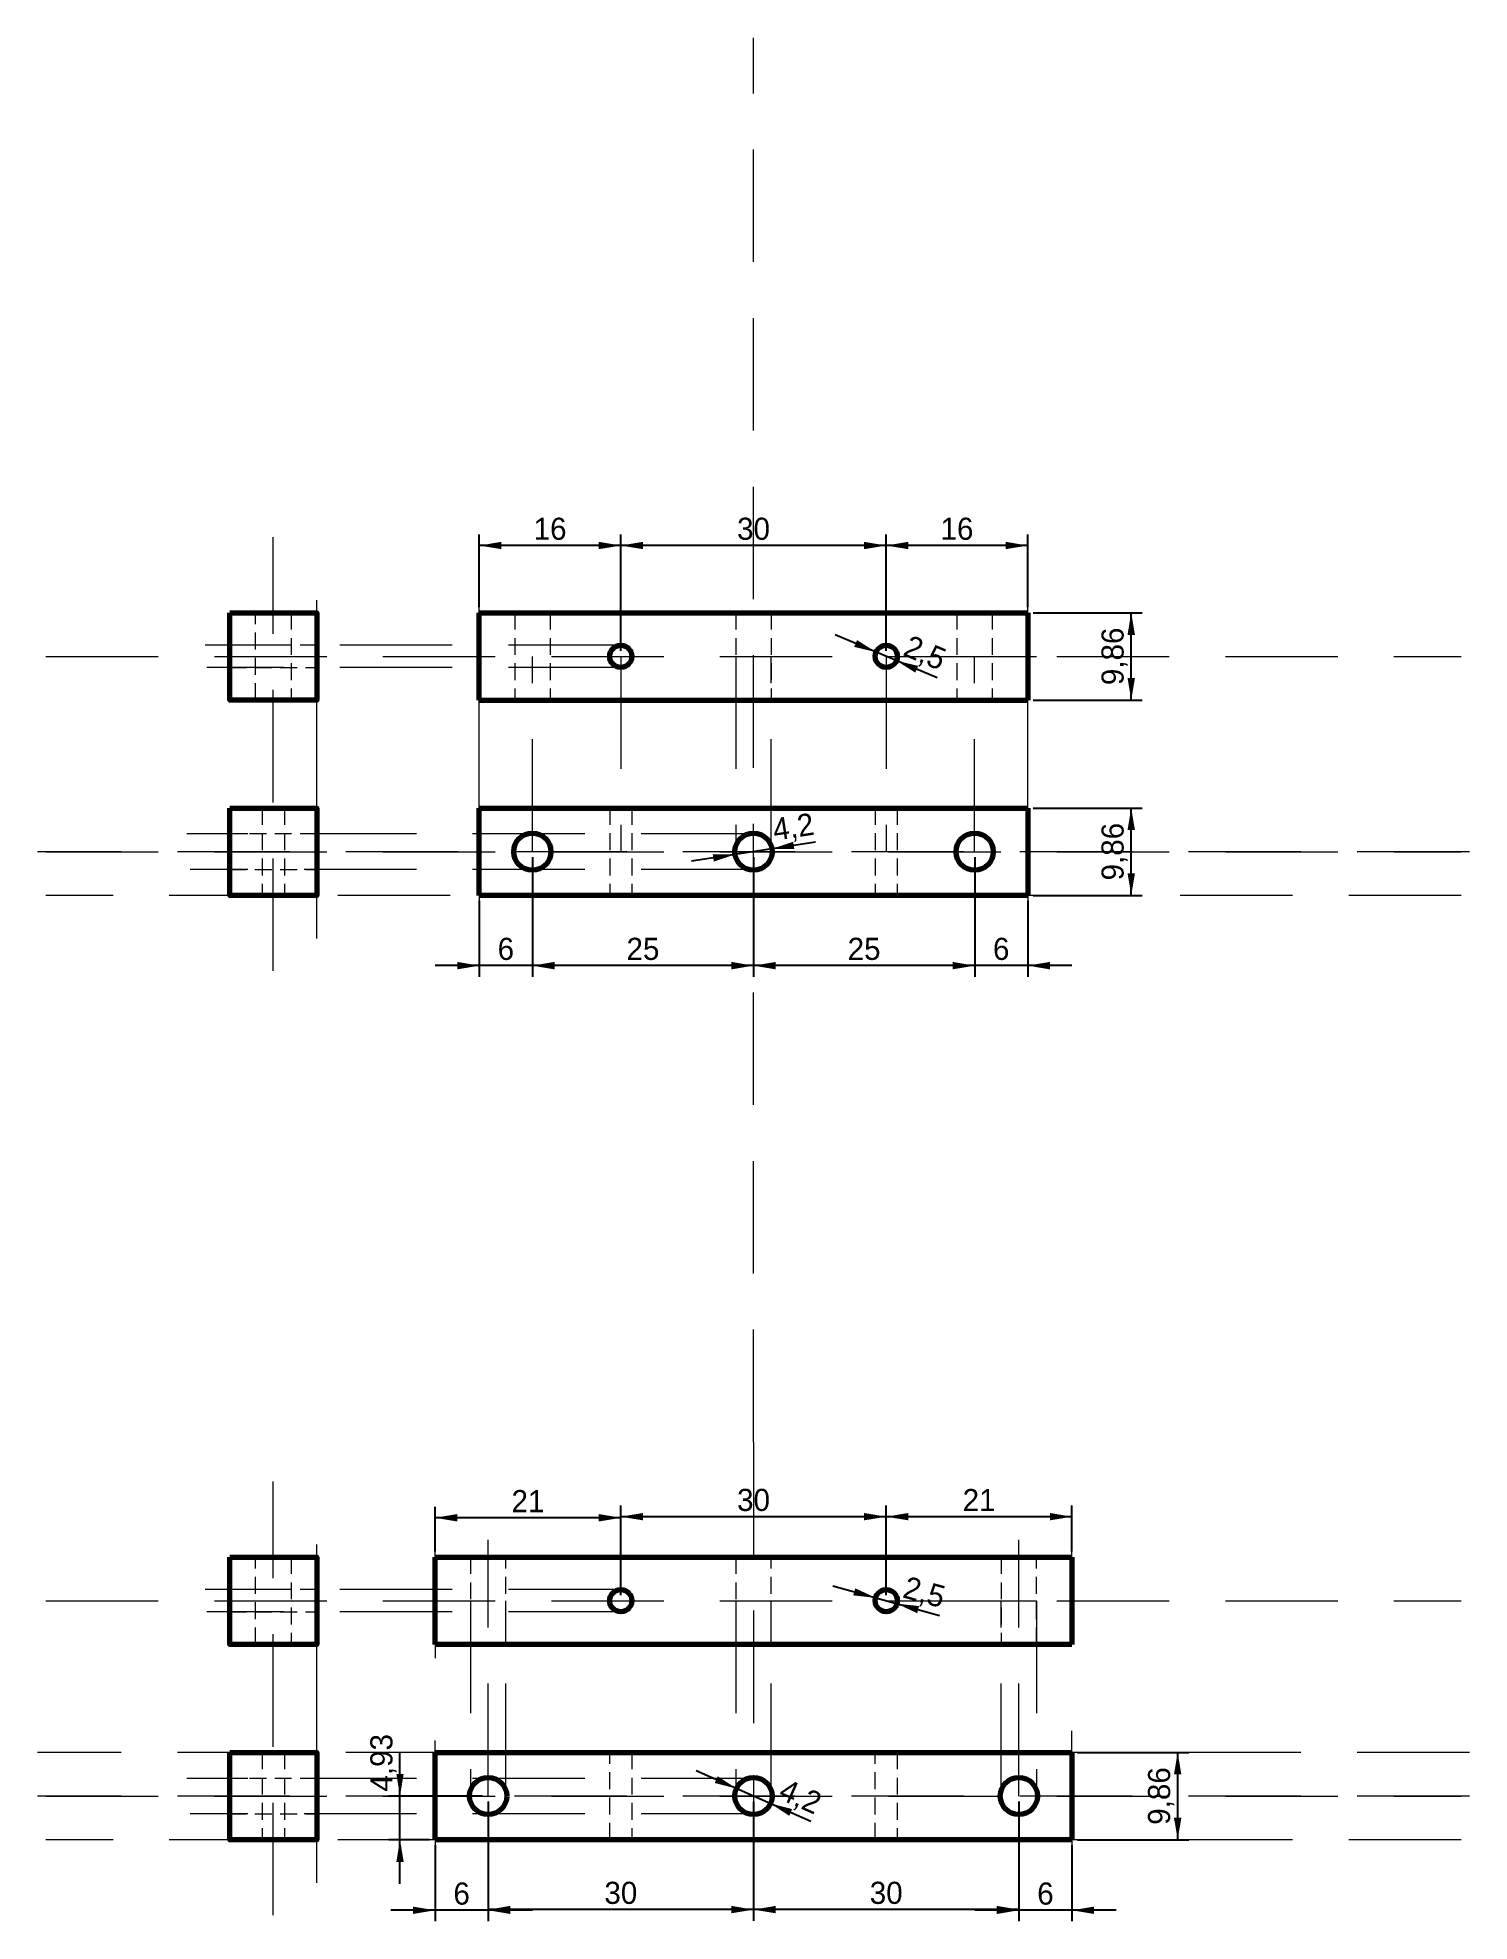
# Model space of a CAD drawing. Header units: millimetres. Extents: x 18 to 180, y 20 to 233.
import ezdxf

# ---------------------------------------------------------------- set-up
doc = ezdxf.new("R2010")
doc.units = ezdxf.units.MM
doc.linetypes.add('DASHED', pattern=[19.05, 12.7, -6.35])
doc.linetypes.add('DASHEDTINY', pattern=[2.8575, 1.905, -0.9525])
doc.layers.get('0').update_dxf_attribs({"linetype": 'CONTINUOUS', "lineweight": 70})
doc.layers.add('builder', color=253, linetype='DASHED', lineweight=13, true_color=0xa0a0a4)
doc.layers.add('hidden_parts', color=4, linetype='DASHEDTINY', lineweight=13)
doc.layers.add('measures', color=6, linetype='CONTINUOUS', lineweight=35)
doc.dimstyles.get("Standard").update_dxf_attribs({"dimtxt": 2.5, "dimasz": 2.5, "dimexe": 1.25, "dimexo": 0.625, "dimtad": 0, "dimtoh": 1, "dimtxsty": 'Standard', "dimcen": 0.09, "dimadec": 0, "dimazin": 0, "dimtfac": 1, "dimtdec": 4, "dimtofl": 0, "dimtmove": 0, "dimatfit": 3, "dimfxl": 1, "dimtolj": 1, "dimtzin": 0, "dimarcsym": 0})

# ---------------------------------------------------------------- blocks, each defined once
blk = doc.blocks.new('*D1')
at = {"layer": 'measures', "color": 0, "linetype": 'ByBlock', "lineweight": -2}
for p, q in [((135.83, 39.52), (148.41, 39.52)), ((147.16, 29.65), (147.16, 39.52)), ((135.83, 29.65), (148.41, 29.65))]:
    blk.add_line(p, q, dxfattribs=at)
for points in [[(147.16, 39.52), (147.58, 37.02), (146.74, 37.02)], [(147.16, 29.65), (146.74, 32.15), (147.58, 32.15)]]:
    blk.add_solid(points, dxfattribs=at)
at = {"layer": 'measures', "color": 0, "linetype": 'CONTINUOUS', "lineweight": -2, "insert": (145.29, 34.59), "char_height": 2.5, "width": 5.9722, "attachment_point": 5, "rotation": 90}
blk.add_mtext('9,86', dxfattribs=at)
blk = doc.blocks.new('*D2')
at = {"layer": 'measures', "color": 0, "linetype": 'ByBlock', "lineweight": -2}
for p, q in [((99.21, 33.96), (99.21, 20.5)), ((129.21, 33.96), (129.21, 20.5)), ((129.21, 21.75), (99.21, 21.75))]:
    blk.add_line(p, q, dxfattribs=at)
for points in [[(99.21, 21.75), (101.71, 22.17), (101.71, 21.34)], [(129.21, 21.75), (126.71, 21.34), (126.71, 22.17)]]:
    blk.add_solid(points, dxfattribs=at)
at = {"layer": 'measures', "color": 0, "linetype": 'CONTINUOUS', "lineweight": -2, "insert": (114.21, 23.63), "char_height": 2.5, "width": 3.0556, "attachment_point": 5}
blk.add_mtext('30', dxfattribs=at)
blk = doc.blocks.new('*D3')
at = {"layer": 'measures', "color": 0, "linetype": 'ByBlock', "lineweight": -2}
for p, q in [((69.21, 33.96), (69.21, 20.5)), ((99.21, 33.96), (99.21, 20.5)), ((99.21, 21.75), (69.21, 21.75))]:
    blk.add_line(p, q, dxfattribs=at)
for points in [[(69.21, 21.75), (71.71, 22.17), (71.71, 21.34)], [(99.21, 21.75), (96.71, 21.34), (96.71, 22.17)]]:
    blk.add_solid(points, dxfattribs=at)
at = {"layer": 'measures', "color": 0, "linetype": 'CONTINUOUS', "lineweight": -2, "insert": (84.21, 23.63), "char_height": 2.5, "width": 3.0556, "attachment_point": 5}
blk.add_mtext('30', dxfattribs=at)
blk = doc.blocks.new('*D4')
at = {"layer": 'measures', "color": 0, "linetype": 'ByBlock', "lineweight": -2}
for p, q in [((129.21, 33.96), (129.21, 20.43)), ((135.21, 29.03), (135.21, 20.43)), ((140.21, 21.68), (124.21, 21.68))]:
    blk.add_line(p, q, dxfattribs=at)
for points in [[(129.21, 21.68), (126.71, 21.26), (126.71, 22.09)], [(135.21, 21.68), (137.71, 22.09), (137.71, 21.26)]]:
    blk.add_solid(points, dxfattribs=at)
at = {"layer": 'measures', "color": 0, "linetype": 'CONTINUOUS', "lineweight": -2, "insert": (132.21, 23.55), "char_height": 2.5, "width": 1.1111, "attachment_point": 5}
blk.add_mtext('6', dxfattribs=at)
blk = doc.blocks.new('*D5')
at = {"layer": 'measures', "color": 0, "linetype": 'ByBlock', "lineweight": -2}
for p, q in [((69.21, 33.96), (69.21, 20.43)), ((63.21, 29.03), (63.21, 20.43)), ((74.21, 21.68), (58.21, 21.68))]:
    blk.add_line(p, q, dxfattribs=at)
for points in [[(63.21, 21.68), (60.71, 21.26), (60.71, 22.09)], [(69.21, 21.68), (71.71, 22.09), (71.71, 21.26)]]:
    blk.add_solid(points, dxfattribs=at)
at = {"layer": 'measures', "color": 0, "linetype": 'CONTINUOUS', "lineweight": -2, "insert": (66.21, 23.55), "char_height": 2.5, "width": 1.1111, "attachment_point": 5}
blk.add_mtext('6', dxfattribs=at)
blk = doc.blocks.new('*D6')
at = {"layer": 'measures', "color": 0, "linetype": 'ByBlock', "lineweight": -2}
for p, q in [((59.24, 24.65), (59.24, 39.59)), ((68.58, 34.59), (57.99, 34.59)), ((62.58, 29.65), (57.99, 29.65))]:
    blk.add_line(p, q, dxfattribs=at)
for points in [[(59.24, 34.59), (58.83, 37.09), (59.66, 37.09)], [(59.24, 29.65), (59.66, 27.15), (58.83, 27.15)]]:
    blk.add_solid(points, dxfattribs=at)
at = {"layer": 'measures', "color": 0, "linetype": 'CONTINUOUS', "lineweight": -2, "insert": (57.37, 38.34), "char_height": 2.5, "width": 6.25, "attachment_point": 5, "rotation": 90}
blk.add_mtext('4,93', dxfattribs=at)
blk = doc.blocks.new('*D7')
at = {"layer": 'measures', "color": 0, "linetype": 'ByBlock', "lineweight": -2}
for p, q in [((114.21, 57.28), (114.21, 67.4)), ((135.21, 66.15), (114.21, 66.15)), ((135.21, 62.21), (135.21, 67.4))]:
    blk.add_line(p, q, dxfattribs=at)
for points in [[(114.21, 66.15), (116.71, 66.57), (116.71, 65.74)], [(135.21, 66.15), (132.71, 65.74), (132.71, 66.57)]]:
    blk.add_solid(points, dxfattribs=at)
at = {"layer": 'measures', "color": 0, "linetype": 'CONTINUOUS', "lineweight": -2, "insert": (124.71, 68.03), "char_height": 2.5, "width": 2.5, "attachment_point": 5}
blk.add_mtext('21', dxfattribs=at)
blk = doc.blocks.new('*D8')
at = {"layer": 'measures', "color": 0, "linetype": 'ByBlock', "lineweight": -2}
for p, q in [((84.21, 57.28), (84.21, 67.4)), ((114.21, 66.15), (84.21, 66.15)), ((114.21, 57.28), (114.21, 67.4))]:
    blk.add_line(p, q, dxfattribs=at)
for points in [[(84.21, 66.15), (86.71, 66.57), (86.71, 65.74)], [(114.21, 66.15), (111.71, 65.74), (111.71, 66.57)]]:
    blk.add_solid(points, dxfattribs=at)
at = {"layer": 'measures', "color": 0, "linetype": 'CONTINUOUS', "lineweight": -2, "insert": (99.21, 68.03), "char_height": 2.5, "width": 3.0556, "attachment_point": 5}
blk.add_mtext('30', dxfattribs=at)
blk = doc.blocks.new('*D9')
at = {"layer": 'measures', "color": 0, "linetype": 'ByBlock', "lineweight": -2}
for p, q in [((63.21, 62.21), (63.21, 67.28)), ((84.21, 66.03), (63.21, 66.03)), ((84.21, 57.28), (84.21, 67.28))]:
    blk.add_line(p, q, dxfattribs=at)
for points in [[(63.21, 66.03), (65.71, 66.45), (65.71, 65.61)], [(84.21, 66.03), (81.71, 65.61), (81.71, 66.45)]]:
    blk.add_solid(points, dxfattribs=at)
at = {"layer": 'measures', "color": 0, "linetype": 'CONTINUOUS', "lineweight": -2, "insert": (73.71, 67.91), "char_height": 2.5, "width": 2.5, "attachment_point": 5}
blk.add_mtext('21', dxfattribs=at)
blk = doc.blocks.new('*D10')
at = {"layer": 'measures', "color": 0, "linetype": 'ByBlock', "lineweight": -2}
for p, q in [((130.83, 146.23), (143.16, 146.23)), ((141.91, 136.36), (141.91, 146.23)), ((130.83, 136.36), (143.16, 136.36))]:
    blk.add_line(p, q, dxfattribs=at)
for points in [[(141.91, 146.23), (142.33, 143.73), (141.49, 143.73)], [(141.91, 136.36), (141.49, 138.86), (142.33, 138.86)]]:
    blk.add_solid(points, dxfattribs=at)
at = {"layer": 'measures', "color": 0, "linetype": 'CONTINUOUS', "lineweight": -2, "insert": (140.03, 141.3), "char_height": 2.5, "width": 5.9722, "attachment_point": 5, "rotation": 90}
blk.add_mtext('9,86', dxfattribs=at)
blk = doc.blocks.new('*D11')
at = {"layer": 'measures', "color": 0, "linetype": 'ByBlock', "lineweight": -2}
for p, q in [((130.83, 168.3), (143.16, 168.3)), ((141.91, 158.43), (141.91, 168.3)), ((130.83, 158.43), (143.16, 158.43))]:
    blk.add_line(p, q, dxfattribs=at)
for points in [[(141.91, 168.3), (142.33, 165.8), (141.49, 165.8)], [(141.91, 158.43), (141.49, 160.93), (142.33, 160.93)]]:
    blk.add_solid(points, dxfattribs=at)
at = {"layer": 'measures', "color": 0, "linetype": 'CONTINUOUS', "lineweight": -2, "insert": (140.03, 163.37), "char_height": 2.5, "width": 5.9722, "attachment_point": 5, "rotation": 90}
blk.add_mtext('9,86', dxfattribs=at)
blk = doc.blocks.new('*D12')
at = {"layer": 'measures', "color": 0, "linetype": 'ByBlock', "lineweight": -2}
for p, q in [((124.21, 140.67), (124.21, 127.17)), ((130.21, 135.74), (130.21, 127.17)), ((135.21, 128.42), (119.21, 128.42))]:
    blk.add_line(p, q, dxfattribs=at)
for points in [[(124.21, 128.42), (121.71, 128), (121.71, 128.84)], [(130.21, 128.42), (132.71, 128.84), (132.71, 128)]]:
    blk.add_solid(points, dxfattribs=at)
at = {"layer": 'measures', "color": 0, "linetype": 'CONTINUOUS', "lineweight": -2, "insert": (127.21, 130.3), "char_height": 2.5, "width": 1.1111, "attachment_point": 5}
blk.add_mtext('6', dxfattribs=at)
blk = doc.blocks.new('*D13')
at = {"layer": 'measures', "color": 0, "linetype": 'ByBlock', "lineweight": -2}
for p, q in [((99.21, 140.67), (99.21, 127.17)), ((124.21, 140.67), (124.21, 127.17)), ((124.21, 128.42), (99.21, 128.42))]:
    blk.add_line(p, q, dxfattribs=at)
for points in [[(99.21, 128.42), (101.71, 128.84), (101.71, 128)], [(124.21, 128.42), (121.71, 128), (121.71, 128.84)]]:
    blk.add_solid(points, dxfattribs=at)
at = {"layer": 'measures', "color": 0, "linetype": 'CONTINUOUS', "lineweight": -2, "insert": (111.71, 130.3), "char_height": 2.5, "width": 3.0556, "attachment_point": 5}
blk.add_mtext('25', dxfattribs=at)
blk = doc.blocks.new('*D14')
at = {"layer": 'measures', "color": 0, "linetype": 'ByBlock', "lineweight": -2}
for p, q in [((74.21, 140.67), (74.21, 127.17)), ((99.21, 140.67), (99.21, 127.17)), ((99.21, 128.42), (74.21, 128.42))]:
    blk.add_line(p, q, dxfattribs=at)
for points in [[(74.21, 128.42), (76.71, 128.84), (76.71, 128)], [(99.21, 128.42), (96.71, 128), (96.71, 128.84)]]:
    blk.add_solid(points, dxfattribs=at)
at = {"layer": 'measures', "color": 0, "linetype": 'CONTINUOUS', "lineweight": -2, "insert": (86.71, 130.3), "char_height": 2.5, "width": 3.0556, "attachment_point": 5}
blk.add_mtext('25', dxfattribs=at)
blk = doc.blocks.new('*D15')
at = {"layer": 'measures', "color": 0, "linetype": 'ByBlock', "lineweight": -2}
for p, q in [((74.21, 140.67), (74.21, 127.17)), ((68.21, 135.74), (68.21, 127.17)), ((79.21, 128.42), (63.21, 128.42))]:
    blk.add_line(p, q, dxfattribs=at)
for points in [[(68.21, 128.42), (65.71, 128), (65.71, 128.84)], [(74.21, 128.42), (76.71, 128.84), (76.71, 128)]]:
    blk.add_solid(points, dxfattribs=at)
at = {"layer": 'measures', "color": 0, "linetype": 'CONTINUOUS', "lineweight": -2, "insert": (71.21, 130.3), "char_height": 2.5, "width": 1.1111, "attachment_point": 5}
blk.add_mtext('6', dxfattribs=at)
blk = doc.blocks.new('*D16')
at = {"layer": 'measures', "color": 0, "linetype": 'ByBlock', "lineweight": -2}
for p, q in [((114.21, 163.99), (114.21, 177.14)), ((130.21, 168.92), (130.21, 177.14)), ((130.21, 175.89), (114.21, 175.89))]:
    blk.add_line(p, q, dxfattribs=at)
for points in [[(114.21, 175.89), (116.71, 176.31), (116.71, 175.48)], [(130.21, 175.89), (127.71, 175.48), (127.71, 176.31)]]:
    blk.add_solid(points, dxfattribs=at)
at = {"layer": 'measures', "color": 0, "linetype": 'CONTINUOUS', "lineweight": -2, "insert": (122.21, 177.77), "char_height": 2.5, "width": 2.5, "attachment_point": 5}
blk.add_mtext('16', dxfattribs=at)
blk = doc.blocks.new('*D17')
at = {"layer": 'measures', "color": 0, "linetype": 'ByBlock', "lineweight": -2}
for p, q in [((84.21, 163.99), (84.21, 177.14)), ((114.21, 163.99), (114.21, 177.14)), ((114.21, 175.89), (84.21, 175.89))]:
    blk.add_line(p, q, dxfattribs=at)
for points in [[(84.21, 175.89), (86.71, 176.31), (86.71, 175.48)], [(114.21, 175.89), (111.71, 175.48), (111.71, 176.31)]]:
    blk.add_solid(points, dxfattribs=at)
at = {"layer": 'measures', "color": 0, "linetype": 'CONTINUOUS', "lineweight": -2, "insert": (99.21, 177.77), "char_height": 2.5, "width": 3.0556, "attachment_point": 5}
blk.add_mtext('30', dxfattribs=at)
blk = doc.blocks.new('*D18')
at = {"layer": 'measures', "color": 0, "linetype": 'ByBlock', "lineweight": -2}
for p, q in [((68.21, 168.92), (68.21, 177.14)), ((84.21, 163.99), (84.21, 177.14)), ((84.21, 175.89), (68.21, 175.89))]:
    blk.add_line(p, q, dxfattribs=at)
for points in [[(68.21, 175.89), (70.71, 176.31), (70.71, 175.48)], [(84.21, 175.89), (81.71, 175.48), (81.71, 176.31)]]:
    blk.add_solid(points, dxfattribs=at)
at = {"layer": 'measures', "color": 0, "linetype": 'CONTINUOUS', "lineweight": -2, "insert": (76.21, 177.77), "char_height": 2.5, "width": 2.5, "attachment_point": 5}
blk.add_mtext('16', dxfattribs=at)
blk = doc.blocks.new('*D19')
at = {"layer": 'measures', "color": 0, "linetype": 'ByBlock', "lineweight": -2}
blk.add_line((119.97, 160.94), (108.45, 165.79), dxfattribs=at)
for points in [[(113.05, 163.85), (110.59, 164.44), (110.91, 165.21)], [(115.36, 162.88), (117.82, 162.29), (117.5, 161.53)]]:
    blk.add_solid(points, dxfattribs=at)
at = {"layer": 'measures', "color": 0, "linetype": 'CONTINUOUS', "lineweight": -2, "insert": (118.52, 163.58), "char_height": 2.5, "width": 4.0278, "attachment_point": 5, "rotation": 337.1616}
blk.add_mtext('2,5', dxfattribs=at)
blk = doc.blocks.new('*D20')
at = {"layer": 'measures', "color": 0, "linetype": 'ByBlock', "lineweight": -2}
blk.add_line((108.18, 58.33), (120.23, 54.98), dxfattribs=at)
for points in [[(113, 56.99), (110.48, 57.26), (110.71, 58.06)], [(115.41, 56.32), (117.93, 56.05), (117.71, 55.25)]]:
    blk.add_solid(points, dxfattribs=at)
at = {"layer": 'measures', "color": 0, "linetype": 'CONTINUOUS', "lineweight": -2, "insert": (118.46, 57.42), "char_height": 2.5, "width": 4.0278, "attachment_point": 5, "rotation": 344.4611}
blk.add_mtext('2,5', dxfattribs=at)
blk = doc.blocks.new('*D21')
at = {"layer": 'measures', "color": 0, "linetype": 'ByBlock', "lineweight": -2}
blk.add_line((105.7, 31.72), (92.71, 37.45), dxfattribs=at)
for points in [[(97.29, 35.43), (94.83, 36.06), (95.17, 36.82)], [(101.13, 33.74), (103.58, 33.11), (103.25, 32.35)]]:
    blk.add_solid(points, dxfattribs=at)
at = {"layer": 'measures', "color": 0, "linetype": 'CONTINUOUS', "lineweight": -2, "insert": (104.43, 34.33), "char_height": 2.5, "width": 4.3056, "attachment_point": 5, "rotation": 336.1878}
blk.add_mtext('4,2', dxfattribs=at)
blk = doc.blocks.new('*D22')
at = {"layer": 'measures', "color": 0, "linetype": 'ByBlock', "lineweight": -2}
blk.add_line((106.22, 142.38), (92.19, 140.21), dxfattribs=at)
for points in [[(97.13, 140.98), (94.72, 140.18), (94.6, 141)], [(101.28, 141.62), (103.69, 142.41), (103.82, 141.59)]]:
    blk.add_solid(points, dxfattribs=at)
at = {"layer": 'measures', "color": 0, "linetype": 'CONTINUOUS', "lineweight": -2, "insert": (103.74, 143.89), "char_height": 2.5, "width": 4.3056, "attachment_point": 5, "rotation": 8.7879}
blk.add_mtext('4,2', dxfattribs=at)

msp = doc.modelspace()

# ---------------------------------------------------------------- linework, layer by layer
for p, q in [((68.207, 158.434), (68.207, 168.298)), ((68.207, 168.298), (130.207, 168.298)), ((130.207, 168.298), (130.207, 158.434)), ((68.207, 158.434), (130.207, 158.434)), ((68.207, 136.364), (68.207, 146.228)), ((68.207, 146.228), (130.207, 146.228)), ((130.207, 146.228), (130.207, 136.364)), ((130.207, 136.364), (68.207, 136.364)), ((63.207, 61.588), (135.207, 61.588)), ((63.207, 51.724), (63.207, 61.588)), ((135.207, 61.588), (135.207, 51.724)), ((135.207, 51.724), (63.207, 51.724)), ((63.207, 39.518), (135.207, 39.518)), ((63.207, 29.654), (63.207, 39.518)), ((135.207, 39.518), (135.207, 29.654)), ((135.207, 29.654), (63.207, 29.654))]:
    msp.add_line(p, q)
for points in [[(39.988, 168.298), (49.852, 168.298), (49.852, 158.434), (39.988, 158.434)], [(39.988, 146.228), (49.852, 146.228), (49.852, 136.364), (39.988, 136.364)], [(39.988, 61.588), (49.852, 61.588), (49.852, 51.724), (39.988, 51.724)], [(39.988, 39.518), (49.852, 39.518), (49.852, 29.654), (39.988, 29.654)]]:
    msp.add_lwpolyline(points, close=True)
for centre, radius in [((84.207, 163.366), 1.25), ((114.207, 163.366), 1.25), ((74.207, 141.296), 2.1), ((99.207, 141.296), 2.1), ((124.207, 141.296), 2.1), ((84.207, 56.656), 1.25), ((114.207, 56.656), 1.25), ((69.207, 34.586), 2.1), ((99.207, 34.586), 2.1), ((129.207, 34.586), 2.1)]:
    msp.add_circle(centre, radius)
at = {"layer": 'builder'}
for p, q in [((99.207, 74.586), (99.207, 233.279)), ((44.92, 127.822), (44.92, 176.84)), ((68.207, 146.228), (68.207, 171.256)), ((49.852, 146.228), (49.852, 169.719)), ((130.207, 146.228), (130.207, 169.103)), ((84.207, 164.616), (37.207, 164.616)), ((19.207, 163.366), (179.207, 163.366)), ((84.207, 162.116), (37.402, 162.116)), ((74.207, 141.296), (74.207, 163.366)), ((84.207, 163.366), (84.207, 141.296)), ((97.207, 163.366), (97.207, 141.296)), ((101.207, 141.296), (101.207, 163.366)), ((114.207, 163.366), (114.207, 141.296)), ((124.207, 141.296), (124.207, 163.366)), ((127.207, 163.366), (131.207, 163.366)), ((49.852, 131.496), (49.852, 149.941)), ((39.988, 146.228), (39.988, 136.364)), ((68.207, 146.228), (68.207, 133.288)), ((130.207, 146.228), (130.207, 132.581)), ((99.207, 143.296), (35.132, 143.296)), ((180.135, 141.296), (18.279, 141.296)), ((19.207, 141.296), (179.207, 141.296)), ((99.207, 139.296), (35.521, 139.296)), ((179.207, 136.364), (19.207, 136.364)), ((99.207, 74.586), (99.207, 24.619)), ((44.92, 21.112), (44.92, 70.13)), ((135.207, 56.656), (135.207, 64.033)), ((49.852, 39.518), (49.852, 63.009)), ((63.207, 56.656), (63.207, 62.912)), ((69.207, 34.586), (69.207, 63.551)), ((129.207, 34.586), (129.207, 63.551)), ((84.207, 57.906), (37.207, 57.906)), ((19.207, 56.656), (179.207, 56.656)), ((84.207, 55.406), (37.402, 55.406)), ((63.207, 56.656), (63.207, 50.161)), ((67.207, 56.656), (67.207, 34.586)), ((71.207, 34.586), (71.207, 56.656)), ((97.207, 56.656), (97.207, 34.586)), ((101.207, 34.586), (101.207, 56.656)), ((127.207, 34.586), (127.207, 56.656)), ((127.207, 56.656), (131.207, 56.656)), ((131.207, 56.656), (131.207, 34.586)), ((49.852, 24.786), (49.852, 43.231)), ((63.207, 34.586), (63.207, 40.843)), ((135.207, 34.586), (135.207, 41.963)), ((180.135, 39.518), (18.279, 39.518)), ((39.988, 39.518), (39.988, 29.654)), ((99.207, 36.586), (35.132, 36.586)), ((180.135, 34.586), (18.279, 34.586)), ((19.207, 34.586), (179.207, 34.586)), ((63.207, 34.586), (63.207, 28.092)), ((135.207, 34.586), (135.207, 26.971)), ((99.207, 32.586), (35.521, 32.586)), ((179.207, 29.654), (19.207, 29.654))]:
    msp.add_line(p, q, dxfattribs=at)
at = {"layer": 'hidden_parts'}
for p, q in [((42.92, 158.434), (42.92, 168.298)), ((46.92, 168.298), (46.92, 158.434)), ((72.207, 168.298), (72.207, 158.434)), ((76.207, 168.298), (76.207, 158.434)), ((97.207, 168.298), (97.207, 158.434)), ((101.207, 168.298), (101.207, 158.434)), ((122.207, 168.298), (122.207, 158.434)), ((126.207, 168.298), (126.207, 158.434)), ((49.852, 164.616), (39.988, 164.616)), ((39.988, 162.116), (49.852, 162.116)), ((85.457, 158.434), (112.957, 158.434)), ((43.67, 146.228), (43.67, 136.364)), ((46.17, 146.228), (46.17, 136.364)), ((82.957, 146.228), (82.957, 136.364)), ((85.457, 146.228), (85.457, 136.364)), ((112.957, 146.228), (112.957, 136.364)), ((115.457, 146.228), (115.457, 136.364)), ((49.852, 143.296), (39.988, 143.296)), ((39.988, 139.296), (49.852, 139.296)), ((85.457, 136.364), (112.957, 136.364)), ((42.92, 51.724), (42.92, 61.588)), ((46.92, 61.588), (46.92, 51.724)), ((67.207, 61.588), (67.207, 51.724)), ((71.207, 51.724), (71.207, 61.588)), ((97.207, 61.588), (97.207, 51.724)), ((101.207, 51.724), (101.207, 61.588)), ((127.207, 61.588), (127.207, 51.724)), ((131.207, 51.724), (131.207, 61.588)), ((49.852, 57.906), (39.988, 57.906)), ((39.988, 55.406), (49.852, 55.406)), ((85.457, 51.724), (112.957, 51.724)), ((43.67, 39.518), (43.67, 29.654)), ((46.17, 39.518), (46.17, 29.654)), ((82.957, 29.654), (82.957, 39.518)), ((85.457, 39.518), (85.457, 29.654)), ((112.957, 29.654), (112.957, 39.518)), ((115.457, 39.518), (115.457, 29.654)), ((49.852, 36.586), (39.988, 36.586)), ((39.988, 32.586), (49.852, 32.586)), ((85.457, 29.654), (112.957, 29.654))]:
    msp.add_line(p, q, dxfattribs=at)

# ---------------------------------------------------------------- dimensions: what is measured, and where the dimension line sits
at = {"layer": 'measures'}
for base, p1, p2, picture, middle in [((68.207, 175.894), (84.207, 163.366), (68.207, 168.298), '*D18', (76.207, 177.769)), ((84.207, 175.894), (114.207, 163.366), (84.207, 163.366), '*D17', (99.207, 177.769)), ((114.207, 175.894), (130.207, 168.298), (114.207, 163.366), '*D16', (122.207, 177.769)), ((68.207, 128.421), (74.207, 141.296), (68.207, 136.364), '*D15', (71.207, 130.296)), ((74.207, 128.421), (99.207, 141.296), (74.207, 141.296), '*D14', (86.707, 130.296)), ((99.207, 128.421), (124.207, 141.296), (99.207, 141.296), '*D13', (111.707, 130.296)), ((124.207, 128.421), (130.207, 136.364), (124.207, 141.296), '*D12', (127.207, 130.296)), ((63.207, 66.031), (84.207, 56.656), (63.207, 61.588), '*D9', (73.707, 67.906)), ((84.207, 66.154), (114.207, 56.656), (84.207, 56.656), '*D8', (99.207, 68.029)), ((114.207, 66.154), (135.207, 61.588), (114.207, 56.656), '*D7', (124.707, 68.029)), ((63.207, 21.679), (69.207, 34.586), (63.207, 29.654), '*D5', (66.207, 23.554)), ((69.207, 21.752), (99.207, 34.586), (69.207, 34.586), '*D3', (84.207, 23.627)), ((99.207, 21.752), (129.207, 34.586), (99.207, 34.586), '*D2', (114.207, 23.627)), ((129.207, 21.679), (135.207, 29.654), (129.207, 34.586), '*D4', (132.207, 23.554))]:
    dim = msp.add_linear_dim(base=base, p1=p1, p2=p2, dimstyle='Standard', dxfattribs=at)
    dim.commit()
    dim.dimension.update_dxf_attribs({"geometry": picture, "text_midpoint": middle})
for base, p1, p2, picture, middle in [((141.91, 168.298), (130.207, 158.434), (130.207, 168.298), '*D11', (140.035, 163.366)), ((141.91, 146.228), (130.207, 136.364), (130.207, 146.228), '*D10', (140.035, 141.296)), ((59.243, 34.586), (63.207, 29.654), (69.207, 34.586), '*D6', (57.368, 32.12)), ((147.16, 39.518), (135.207, 29.654), (135.207, 39.518), '*D1', (145.285, 34.586))]:
    dim = msp.add_linear_dim(base=base, p1=p1, p2=p2, angle=90, dimstyle='Standard', dxfattribs=at)
    dim.commit()
    dim.dimension.update_dxf_attribs({"geometry": picture, "text_midpoint": middle})
for p1, p2, picture, middle in [((115.359, 162.881), (113.055, 163.851), '*D19', (114.934, 165.094)), ((101.282, 141.617), (97.131, 140.976), '*D22', (98.92, 143.149)), ((113.002, 56.991), (115.411, 56.321), '*D20', (114.709, 58.462)), ((101.128, 33.738), (97.285, 35.434), '*D21', (99.964, 36.302))]:
    dim = msp.add_diameter_dim_2p(p1=p1, p2=p2, dimstyle='Standard', dxfattribs=at)
    dim.commit()
    dim.dimension.update_dxf_attribs({"geometry": picture, "text_midpoint": middle})

doc.saveas('drawing.dxf')
